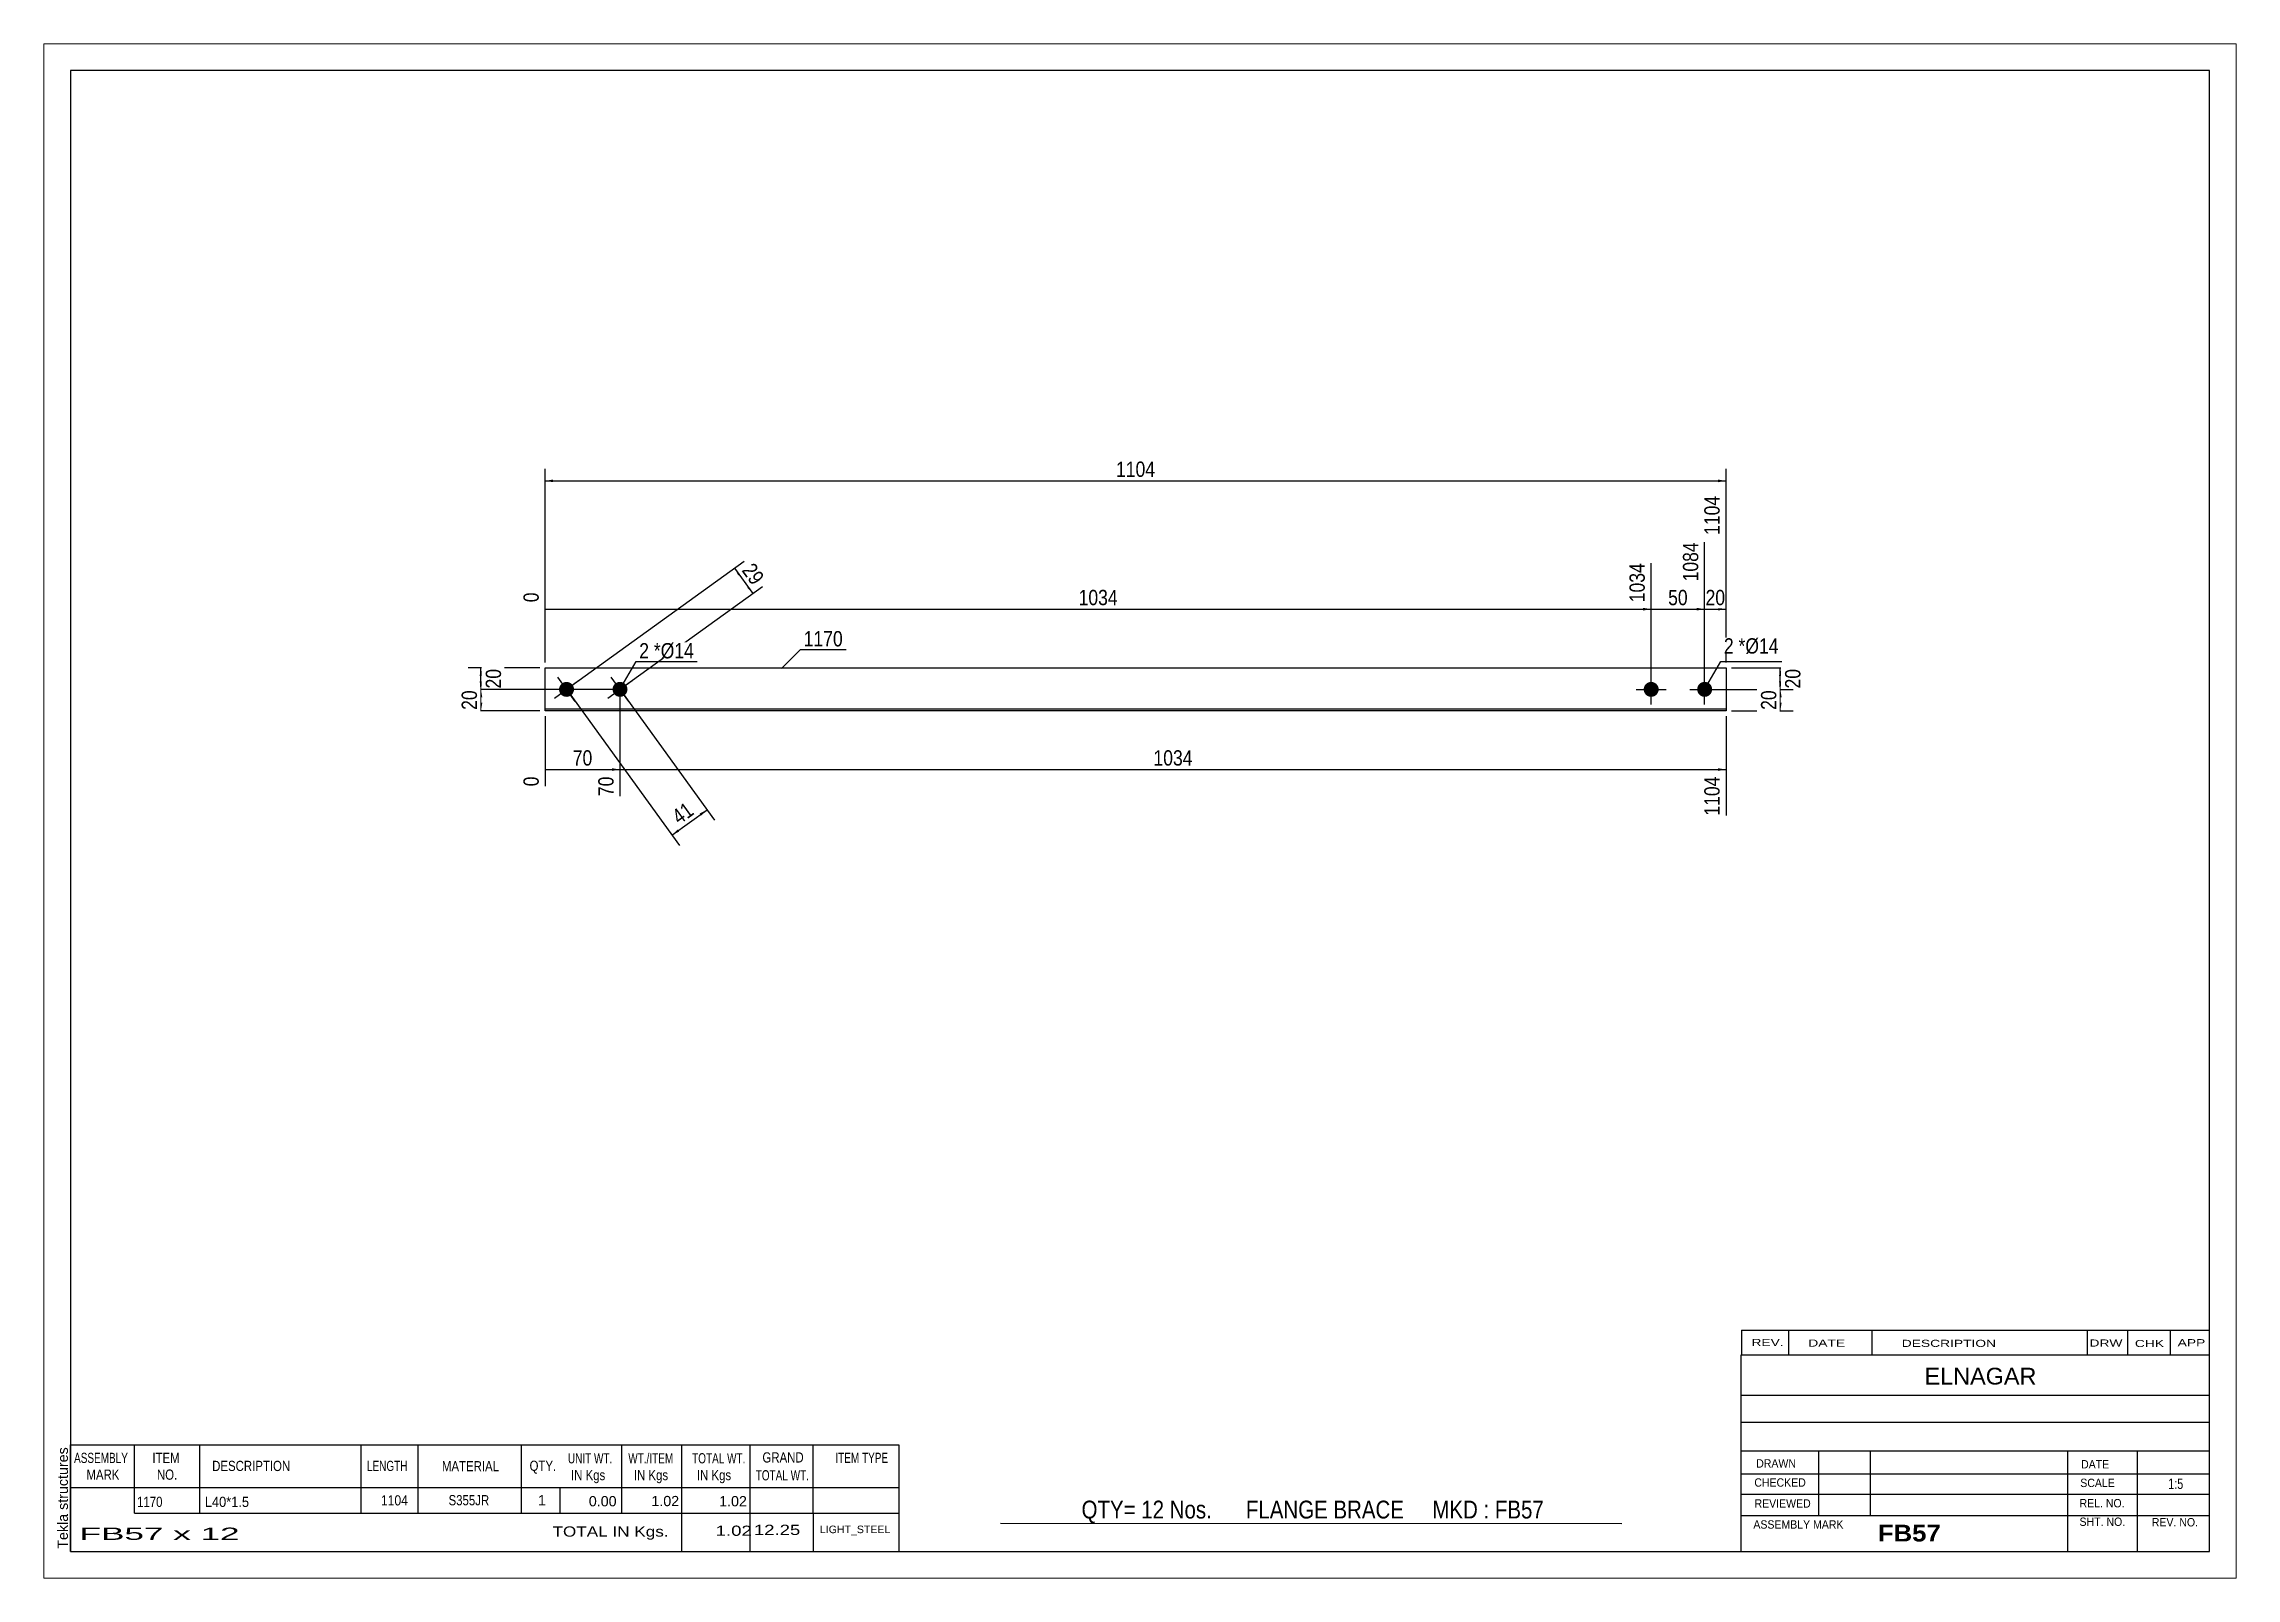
# Paper-space layout 'Layout1' of a CAD drawing. Header units: millimetres. Extents: x 0 to 410, y 0 to 287.
# The model-space entities are those that its viewports show. They can reach past a viewport. Long polylines and large blocks are cut down to what shows.
import ezdxf

# ---------------------------------------------------------------- set-up
doc = ezdxf.new("R2010")
doc.units = ezdxf.units.MM
doc.layers.add('Viewport layer', color=7, linetype='Continuous', plot=False)
doc.styles.add('Arial', font='ARIAL.TTF', dxfattribs={"height": 0.2})
doc.styles.add('Arial Bold', font='ARIALBD.TTF', dxfattribs={"height": 0.2})
doc.styles.add('Arial Narrow', font='ARIALN.TTF', dxfattribs={"height": 0.2})

# ---------------------------------------------------------------- blocks, each defined once
blk = doc.blocks.new('Unknown-627390835-1598')
at = {"color": 5, "linetype": 'Continuous'}
for p, q in [((405, 282), (5, 282)), ((5, 282), (5, 5)), ((405, 5), (405, 282)), ((5, 5), (405, 5))]:
    blk.add_line(p, q, dxfattribs=at)
at = {"color": 174, "linetype": 'Continuous', "style": 'Arial'}
blk.add_text('Tekla structures', height=1.9102, rotation=90, dxfattribs=at).set_placement((4.5, 5.5))
blk = doc.blocks.new('Part-627390835-1227 - 1212')
at = {"color": 2, "linetype": 'Continuous'}
for p, q in [((93.75, 162.25), (93.75, 170.25)), ((93.75, 170.25), (314.6, 170.25)), ((314.6, 170.25), (314.6, 162.25)), ((314.6, 162.55), (93.75, 162.55)), ((314.6, 162.25), (93.75, 162.25))]:
    blk.add_line(p, q, dxfattribs=at)
blk = doc.blocks.new('Bolt-627390835-1228 - 1212')
at = {"linetype": 'Continuous'}
blk.add_hatch(color=3, dxfattribs=at).paths.add_polyline_path([(106.93, 167.39, -1), (108.57, 165.11, -1)])
at = {"color": 3, "linetype": 'Continuous'}
for p, q in [((109.39, 163.98), (106.11, 168.52)), ((105.48, 164.61), (110.02, 167.89))]:
    blk.add_line(p, q, dxfattribs=at)
blk = doc.blocks.new('Bolt-627390835-1229 - 1212')
at = {"linetype": 'Continuous'}
for points in [[(300.6, 167.65, -1), (300.6, 164.85, -1)], [(310.6, 167.65, -1), (310.6, 164.85, -1)]]:
    blk.add_hatch(color=3, dxfattribs=at).paths.add_polyline_path(points)
at = {"color": 3, "linetype": 'Continuous'}
for p, q in [((300.6, 163.45), (300.6, 169.05)), ((310.6, 163.45), (310.6, 169.05)), ((297.8, 166.25), (303.4, 166.25)), ((307.8, 166.25), (313.4, 166.25))]:
    blk.add_line(p, q, dxfattribs=at)
blk = doc.blocks.new('Bolt-627390835-1230 - 1212')
at = {"linetype": 'Continuous'}
blk.add_hatch(color=3, dxfattribs=at).paths.add_polyline_path([(96.93, 167.39, -1), (98.57, 165.11, -1)])
at = {"color": 3, "linetype": 'Continuous'}
for p, q in [((99.39, 163.98), (96.11, 168.52)), ((95.48, 164.61), (100.02, 167.89))]:
    blk.add_line(p, q, dxfattribs=at)
blk = doc.blocks.new('StraightDimension-627390835-1236 - 1212')
at = {"linetype": 'Continuous'}
blk.add_hatch(color=7, dxfattribs=at).paths.add_polyline_path([(313.1, 181.5), (314.6, 181.25), (313.1, 181)])
at = {"color": 7, "linetype": 'Continuous'}
for p, q in [((314.6, 171.25), (314.6, 202.46)), ((310.6, 167.25), (310.6, 193.76)), ((310.6, 181.25), (314.6, 181.25))]:
    blk.add_line(p, q, dxfattribs=at)
at = {"color": 0, "linetype": 'Continuous'}
blk.add_wipeout([(314, 203.06), (309.8, 203.06), (309.8, 194.55), (314, 194.55)], dxfattribs=at)
at = {"color": 0}
blk.add_wipeout([(315.03, 181.4), (315.03, 185.6), (310.17, 185.6), (310.17, 181.4)], dxfattribs=at)
at = {"color": 3, "linetype": 'Continuous', "style": 'Arial Narrow'}
blk.add_text('1104', height=2.863, rotation=90.0002, dxfattribs=at).set_placement((313.4, 195.15))
at = {"color": 3, "style": 'Arial Narrow'}
blk.add_text('20', height=2.863, dxfattribs=at).set_placement((310.77, 182))
blk = doc.blocks.new('StraightDimension-627390835-1237 - 1212')
at = {"linetype": 'Continuous'}
blk.add_hatch(color=7, dxfattribs=at).paths.add_polyline_path([(309.1, 181.5), (310.6, 181.25), (309.1, 181)])
at = {"color": 7, "linetype": 'Continuous'}
for p, q in [((310.6, 167.25), (310.6, 193.76)), ((300.6, 167.25), (300.6, 189.86)), ((300.6, 181.25), (310.6, 181.25))]:
    blk.add_line(p, q, dxfattribs=at)
at = {"color": 0}
blk.add_wipeout([(308.03, 181.4), (308.03, 185.6), (303.17, 185.6), (303.17, 181.4)], dxfattribs=at)
at = {"color": 0, "linetype": 'Continuous'}
blk.add_wipeout([(310, 194.36), (305.8, 194.36), (305.8, 185.85), (310, 185.85)], dxfattribs=at)
at = {"color": 3, "linetype": 'Continuous', "style": 'Arial Narrow'}
blk.add_text('1084', height=2.863, rotation=90.0002, dxfattribs=at).set_placement((309.4, 186.45))
at = {"color": 3, "style": 'Arial Narrow'}
blk.add_text('50', height=2.863, dxfattribs=at).set_placement((303.77, 182))
blk = doc.blocks.new('StraightDimension-627390835-1238 - 1212')
at = {"linetype": 'Continuous'}
blk.add_hatch(color=7, dxfattribs=at).paths.add_polyline_path([(299.1, 181.5), (300.6, 181.25), (299.1, 181)])
at = {"color": 7, "linetype": 'Continuous'}
for p, q in [((300.6, 167.25), (300.6, 189.86)), ((93.75, 171.25), (93.75, 184.38)), ((93.75, 181.25), (300.6, 181.25))]:
    blk.add_line(p, q, dxfattribs=at)
at = {"color": 0, "linetype": 'Continuous'}
for points in [[(300, 190.46), (295.8, 190.46), (295.8, 181.95), (300, 181.95)], [(93.15, 184.98), (88.95, 184.98), (88.95, 181.95), (93.15, 181.95)]]:
    blk.add_wipeout(points, dxfattribs=at)
at = {"color": 0}
blk.add_wipeout([(201.43, 181.4), (201.43, 185.6), (192.92, 185.6), (192.92, 181.4)], dxfattribs=at)
at = {"color": 3, "linetype": 'Continuous', "style": 'Arial Narrow'}
for s, height, p in [('1034', 2.863, (299.4, 182.55)), ('0', 2.86, (92.55, 182.55))]:
    blk.add_text(s, height=height, rotation=90.0002, dxfattribs=at).set_placement(p)
at = {"color": 3, "style": 'Arial Narrow'}
blk.add_text('1034', height=2.863, dxfattribs=at).set_placement((193.52, 182))
blk = doc.blocks.new('StraightDimension-627390835-1251 - 1212')
at = {"linetype": 'Continuous'}
blk.add_hatch(color=7, dxfattribs=at).paths.add_polyline_path([(313.1, 151.5), (314.6, 151.25), (313.1, 151)])
at = {"color": 7, "linetype": 'Continuous'}
for p, q in [((107.75, 165.25), (107.75, 146.29)), ((314.6, 161.25), (314.6, 142.64)), ((107.75, 151.25), (314.6, 151.25))]:
    blk.add_line(p, q, dxfattribs=at)
at = {"color": 0}
blk.add_wipeout([(215.43, 151.4), (215.43, 155.6), (206.92, 155.6), (206.92, 151.4)], dxfattribs=at)
at = {"color": 0, "linetype": 'Continuous'}
blk.add_wipeout([(314, 150.55), (309.8, 150.55), (309.8, 142.04), (314, 142.04)], dxfattribs=at)
at = {"color": 3, "style": 'Arial Narrow'}
blk.add_text('1034', height=2.863, dxfattribs=at).set_placement((207.52, 152))
at = {"color": 3, "linetype": 'Continuous', "style": 'Arial Narrow'}
blk.add_text('1104', height=2.863, rotation=90.0002, dxfattribs=at).set_placement((313.4, 142.64))
blk = doc.blocks.new('StraightDimension-627390835-1252 - 1212')
at = {"linetype": 'Continuous'}
blk.add_hatch(color=7, dxfattribs=at).paths.add_polyline_path([(106.25, 151.5), (107.75, 151.25), (106.25, 151)])
at = {"color": 7, "linetype": 'Continuous'}
for p, q in [((107.75, 165.25), (107.75, 146.29)), ((93.75, 161.25), (93.75, 148.12)), ((93.75, 151.25), (107.75, 151.25))]:
    blk.add_line(p, q, dxfattribs=at)
at = {"color": 0}
blk.add_wipeout([(103.18, 151.4), (103.18, 155.6), (98.32, 155.6), (98.32, 151.4)], dxfattribs=at)
at = {"color": 0, "linetype": 'Continuous'}
blk.add_wipeout([(93.15, 150.55), (88.95, 150.55), (88.95, 147.52), (93.15, 147.52)], dxfattribs=at)
at = {"color": 3, "linetype": 'Continuous', "style": 'Arial Narrow'}
blk.add_text('0', height=2.86, rotation=90.0002, dxfattribs=at).set_placement((92.55, 148.12))
at = {"color": 0, "linetype": 'Continuous'}
blk.add_wipeout([(107.15, 150.55), (102.95, 150.55), (102.95, 145.69), (107.15, 145.69)], dxfattribs=at)
at = {"color": 3, "style": 'Arial Narrow'}
blk.add_text('70', height=2.863, dxfattribs=at).set_placement((98.92, 152))
at = {"color": 3, "linetype": 'Continuous', "style": 'Arial Narrow'}
blk.add_text('70', height=2.863, rotation=90.0002, dxfattribs=at).set_placement((106.55, 146.29))
blk = doc.blocks.new('StraightDimension-627390835-1259 - 1212')
at = {"linetype": 'Continuous'}
for points in [[(95.25, 205), (93.75, 205.25), (95.25, 205.5)], [(313.1, 205.5), (314.6, 205.25), (313.1, 205)]]:
    blk.add_hatch(color=7, dxfattribs=at).paths.add_polyline_path(points)
at = {"color": 7, "linetype": 'Continuous'}
for p, q in [((93.75, 171.25), (93.75, 207.5)), ((93.75, 205.25), (314.6, 205.25)), ((314.6, 171.25), (314.6, 207.5))]:
    blk.add_line(p, q, dxfattribs=at)
at = {"color": 0}
blk.add_wipeout([(208.43, 205.4), (208.43, 209.6), (199.92, 209.6), (199.92, 205.4)], dxfattribs=at)
at = {"color": 3, "style": 'Arial Narrow'}
blk.add_text('1104', height=2.863, dxfattribs=at).set_placement((200.52, 206))
blk = doc.blocks.new('StraightDimension-627390835-1263 - 1212')
at = {"linetype": 'Continuous'}
for points in [[(324.5, 168.75), (324.75, 170.25), (325, 168.75)], [(325, 167.75), (324.75, 166.25), (324.5, 167.75)]]:
    blk.add_hatch(color=7, dxfattribs=at).paths.add_polyline_path(points)
at = {"color": 7, "linetype": 'Continuous'}
for p, q in [((315.6, 170.25), (327, 170.25)), ((324.75, 166.25), (324.75, 170.25)), ((311.6, 166.25), (327, 166.25))]:
    blk.add_line(p, q, dxfattribs=at)
at = {"color": 0}
blk.add_wipeout([(329.1, 170.68), (324.9, 170.68), (324.9, 165.82), (329.1, 165.82)], dxfattribs=at)
at = {"color": 3, "style": 'Arial Narrow'}
blk.add_text('20', height=2.863, rotation=90.0002, dxfattribs=at).set_placement((328.5, 166.42))
blk = doc.blocks.new('StraightDimension-627390835-1264 - 1212')
at = {"linetype": 'Continuous'}
for points in [[(324.5, 164.75), (324.75, 166.25), (325, 164.75)], [(325, 163.75), (324.75, 162.25), (324.5, 163.75)]]:
    blk.add_hatch(color=7, dxfattribs=at).paths.add_polyline_path(points)
at = {"color": 7, "linetype": 'Continuous'}
for p, q in [((311.6, 166.25), (327.15, 166.25)), ((324.75, 162.25), (324.75, 166.25)), ((315.6, 162.25), (327.15, 162.25))]:
    blk.add_line(p, q, dxfattribs=at)
at = {"color": 0}
blk.add_wipeout([(324.6, 166.68), (320.4, 166.68), (320.4, 161.82), (324.6, 161.82)], dxfattribs=at)
at = {"color": 3, "style": 'Arial Narrow'}
blk.add_text('20', height=2.863, rotation=90.0002, dxfattribs=at).set_placement((324, 162.42))
blk = doc.blocks.new('StraightDimension-627390835-1273 - 1212')
at = {"linetype": 'Continuous'}
for points in [[(81.5, 168.75), (81.75, 170.25), (82, 168.75)], [(82, 167.75), (81.75, 166.25), (81.5, 167.75)]]:
    blk.add_hatch(color=7, dxfattribs=at).paths.add_polyline_path(points)
at = {"color": 7, "linetype": 'Continuous'}
for p, q in [((92.75, 170.25), (79.35, 170.25)), ((81.75, 166.25), (81.75, 170.25)), ((106.75, 166.25), (79.35, 166.25))]:
    blk.add_line(p, q, dxfattribs=at)
at = {"color": 0}
blk.add_wipeout([(86.1, 170.68), (81.9, 170.68), (81.9, 165.82), (86.1, 165.82)], dxfattribs=at)
at = {"color": 3, "style": 'Arial Narrow'}
blk.add_text('20', height=2.863, rotation=90.0002, dxfattribs=at).set_placement((85.5, 166.42))
blk = doc.blocks.new('StraightDimension-627390835-1281 - 1212')
at = {"linetype": 'Continuous'}
for points in [[(122.66, 143.03), (124.03, 143.71), (122.96, 142.63)], [(118.82, 139.64), (117.45, 138.96), (118.52, 140.04)]]:
    blk.add_hatch(color=7, dxfattribs=at).paths.add_polyline_path(points)
at = {"color": 7, "linetype": 'Continuous'}
for p, q in [((98.34, 165.44), (118.86, 137.02)), ((108.34, 165.44), (125.43, 141.76)), ((117.45, 138.96), (124.03, 143.71))]:
    blk.add_line(p, q, dxfattribs=at)
at = {"color": 0}
blk.add_wipeout([(122.62, 142.88), (120.16, 146.28), (116.22, 143.44), (118.68, 140.03)], dxfattribs=at)
at = {"color": 3, "style": 'Arial Narrow'}
blk.add_text('41', height=2.863, rotation=35.8328, dxfattribs=at).set_placement((118.82, 140.87))
blk = doc.blocks.new('StraightDimension-627390835-1274 - 1212')
at = {"linetype": 'Continuous'}
for points in [[(81.5, 164.75), (81.75, 166.25), (82, 164.75)], [(82, 163.75), (81.75, 162.25), (81.5, 163.75)]]:
    blk.add_hatch(color=7, dxfattribs=at).paths.add_polyline_path(points)
at = {"color": 7, "linetype": 'Continuous'}
for p, q in [((106.75, 166.25), (79.5, 166.25)), ((81.75, 162.25), (81.75, 166.25)), ((92.75, 162.25), (79.5, 162.25))]:
    blk.add_line(p, q, dxfattribs=at)
at = {"color": 0}
blk.add_wipeout([(81.6, 166.68), (77.4, 166.68), (77.4, 161.82), (81.6, 161.82)], dxfattribs=at)
at = {"color": 3, "style": 'Arial Narrow'}
blk.add_text('20', height=2.863, rotation=90.0002, dxfattribs=at).set_placement((81, 162.42))
blk = doc.blocks.new('StraightDimension-627390835-1287 - 1212')
at = {"linetype": 'Continuous'}
for points in [[(129.85, 187.58), (129.17, 188.94), (130.25, 187.87)], [(131.92, 185.55), (132.6, 184.19), (131.52, 185.26)]]:
    blk.add_hatch(color=7, dxfattribs=at).paths.add_polyline_path(points)
at = {"color": 7, "linetype": 'Continuous'}
for p, q in [((98.56, 166.84), (131, 190.26)), ((129.17, 188.94), (132.6, 184.19)), ((108.56, 166.84), (134.42, 185.51))]:
    blk.add_line(p, q, dxfattribs=at)
at = {"color": 0}
blk.add_wipeout([(132.43, 184.68), (135.83, 187.14), (132.99, 191.08), (129.59, 188.62)], dxfattribs=at)
at = {"color": 3, "style": 'Arial Narrow'}
blk.add_text('29', height=2.863, rotation=-54.1674, dxfattribs=at).set_placement((130.42, 188.49))
blk = doc.blocks.new('CBS_REVISION-627390835-1614')
at = {"color": 7, "linetype": 'Continuous'}
for p, q in [((317.49, 46.38), (404.99, 46.38)), ((317.49, 46.38), (317.49, 41.75)), ((326.29, 46.38), (326.29, 41.75)), ((341.88, 46.38), (341.88, 41.81)), ((382.14, 46.38), (382.14, 41.75)), ((389.68, 46.38), (389.68, 41.75)), ((397.63, 46.38), (397.63, 41.75)), ((317.49, 41.75), (404.99, 41.75))]:
    blk.add_line(p, q, dxfattribs=at)
at = {"color": 7, "style": 'Arial Narrow', "width": 1.7}
for s, height, p in [('REV.', 1.326, (319.35, 43.43)), ('DATE', 1.326, (329.98, 43.31)), ('DESCRIPTION', 1.3257, (347.46, 43.26)), ('DRW', 1.326, (382.57, 43.32)), ('CHK', 1.326, (391.06, 43.23)), ('APP', 1.326, (399.06, 43.38))]:
    blk.add_text(s, height=height, dxfattribs=at).set_placement(p)
blk = doc.blocks.new('CBS_BOM-627390835-1611')
at = {"color": 7, "linetype": 'Continuous'}
for p, q in [((4.97, 16.97), (4.97, 24.97)), ((4.97, 24.97), (159.89, 24.97)), ((16.97, 16.97), (16.97, 24.97)), ((29.16, 16.97), (29.16, 24.97)), ((59.32, 16.97), (59.32, 24.97)), ((70, 16.97), (70, 24.97)), ((89.32, 16.97), (89.32, 24.97)), ((108.12, 16.97), (108.12, 24.97)), ((119.33, 16.97), (119.33, 24.97)), ((132.12, 16.97), (132.12, 24.97)), ((143.87, 16.97), (143.87, 24.97)), ((159.89, 24.96), (159.89, 16.98)), ((4.97, 16.97), (159.89, 16.97)), ((4.97, 12.17), (4.97, 16.97)), ((16.97, 12.17), (16.97, 16.97)), ((29.16, 12.17), (29.16, 16.97)), ((59.32, 12.17), (59.32, 16.97)), ((70, 12.17), (70, 16.97)), ((89.32, 12.17), (89.32, 16.97)), ((96.58, 12.17), (96.58, 16.97)), ((108.12, 12.17), (108.12, 16.97)), ((119.33, 12.17), (119.33, 16.97)), ((132.12, 12.17), (132.12, 16.97)), ((143.89, 12.17), (143.89, 16.97)), ((159.89, 16.97), (159.89, 12.17)), ((4.97, 4.97), (4.97, 12.15)), ((16.97, 12.17), (159.89, 12.17)), ((119.33, 4.97), (119.33, 12.15)), ((132.12, 4.97), (132.12, 12.15)), ((143.93, 4.97), (143.93, 12.15)), ((159.89, 12.17), (159.89, 4.97)), ((4.97, 4.97), (159.89, 4.97))]:
    blk.add_line(p, q, dxfattribs=at)
at = {"color": 3, "linetype": 'Continuous', "style": 'Arial'}
for s, height, width, p in [('ASSEMBLY', 1.91, 0.7, (5.65, 21.54)), ('ITEM', 1.91, 0.8, (20.3, 21.54)), ('DESCRIPTION', 1.9102, 0.8, (31.48, 20.04)), ('LENGTH', 1.91, 0.7, (60.43, 20.04)), ('MATERIAL', 1.91, 0.8, (74.45, 19.99)), ('QTY.', 1.91, 0.8, (90.84, 20.07)), ('UNIT WT.', 1.91, 0.7, (98.01, 21.47)), ('WT./ITEM', 1.91, 0.7, (109.3, 21.47)), ('TOTAL WT.', 1.91, 0.7, (121.24, 21.47)), ('GRAND', 1.91, 0.8, (134.39, 21.63)), ('ITEM TYPE', 1.91, 0.7, (148.03, 21.55)), ('MARK', 1.91, 0.8, (7.97, 18.41)), ('NO.', 1.91, 0.8, (21.15, 18.41)), ('IN Kgs', 1.91, 0.8, (98.59, 18.33)), ('IN Kgs', 1.91, 0.8, (110.34, 18.33)), ('IN Kgs', 1.91, 0.8, (122.13, 18.33)), ('TOTAL WT.', 1.91, 0.7, (133.13, 18.29))]:
    blk.add_text(s, height=height, dxfattribs=dict(at, width=width)).set_placement(p)
at = {"color": 7, "linetype": 'Continuous', "style": 'Arial'}
for s, width, p in [('1170', 0.8, (17.43, 13.32)), ('L40*1.5', 0.9, (30.1, 13.32)), ('1104', 0.85, (63.04, 13.6)), ('S355JR', 0.8, (75.69, 13.63))]:
    blk.add_text(s, height=1.91, dxfattribs=dict(at, width=width)).set_placement(p)
for s, p in [('1', (92.41, 13.63)), ('0.00', (101.92, 13.44)), ('1.02', (113.62, 13.47)), ('1.02', (126.29, 13.44))]:
    blk.add_text(s, height=1.91, dxfattribs=at).set_placement(p)
at = {"color": 6, "linetype": 'Continuous', "style": 'Arial'}
for s, height, width, p in [('FB57 x 12', 2.292, 2.05, (6.69, 7.16)), ('TOTAL IN Kgs.', 1.9102, 1.2, (95.13, 7.77)), ('1.02', 1.91, 1.3, (125.65, 7.92)), ('12.25', 1.91, 1.3, (132.79, 8.08))]:
    blk.add_text(s, height=height, dxfattribs=dict(at, width=width)).set_placement(p)
blk.add_text('LIGHT_STEEL', height=1.4135, dxfattribs=at).set_placement((145.14, 8.42))
blk = doc.blocks.new('CBS_CALLOFF-627390835-1612')
at = {"color": 7, "linetype": 'Continuous'}
blk.add_line((178.88, 10.27), (295.11, 10.25), dxfattribs=at)
at = {"color": 3, "linetype": 'Continuous', "style": 'Arial Narrow'}
blk.add_text('QTY= 12 Nos.      FLANGE BRACE     MKD : FB57', height=3.3405, dxfattribs=at).set_placement((194.07, 11.16))
blk = doc.blocks.new('CBS_NAME_BLOG-627390835-1613')
at = {"color": 7, "linetype": 'Continuous'}
for p, q in [((317.41, 41.75), (404.93, 41.75)), ((317.41, 5.04), (317.41, 41.75)), ((317.41, 34.21), (404.93, 34.21)), ((317.48, 29.16), (405, 29.16)), ((317.41, 23.79), (404.93, 23.79)), ((331.93, 11.68), (331.93, 23.78)), ((341.62, 11.71), (341.62, 23.78)), ((378.53, 5.04), (378.53, 23.77)), ((391.58, 5.04), (391.58, 23.78)), ((317.42, 19.49), (405, 19.51)), ((317.41, 15.74), (404.93, 15.74)), ((317.41, 11.7), (404.93, 11.7)), ((317.41, 5), (405, 5))]:
    blk.add_line(p, q, dxfattribs=at)
at = {"color": 3, "linetype": 'Continuous', "style": 'Arial'}
blk.add_text('ELNAGAR', height=3.133, dxfattribs=at).set_placement((351.73, 36.22))
at = {"color": 3, "linetype": 'Continuous'}
for s, height, style, width, p in [('DRAWN', 1.566, 'Arial', 0.9, (320.24, 20.68)), ('DATE', 1.566, 'Arial', 0.9, (381, 20.52)), ('CHECKED', 1.566, 'Arial', 0.9, (319.89, 17.11)), ('SCALE', 1.566, 'Arial', 0.9, (380.85, 17.04)), ('1:5', 1.957, 'Arial Narrow', 0.9, (397.3, 16.68)), ('REVIEWED', 1.566, 'Arial', 0.9, (319.93, 13.19)), ('REL. NO.', 1.566, 'Arial', 0.9, (380.71, 13.24)), ('ASSEMBLY MARK', 1.5663, 'Arial', 0.9, (319.71, 9.26)), ('FB57', 3.131, 'Arial Bold', 1.1, (342.99, 6.86)), ('SHT. NO.', 1.566, 'Arial', 0.9, (380.71, 9.77)), ('REV. NO.', 1.566, 'Arial', 0.9, (394.23, 9.68))]:
    blk.add_text(s, height=height, dxfattribs=dict(at, style=style, width=width)).set_placement(p)
blk = doc.blocks.new('Mark-627390835-1292 - 1212')
at = {"color": 0}
blk.add_wipeout([(149.43, 174.29), (149.43, 177.29), (142.11, 177.29), (142.11, 174.29)], dxfattribs=at)
blk.add_wipeout([(149.43, 174.29), (149.43, 177.29), (142.11, 177.29), (142.11, 174.29)], dxfattribs=at)
at = {"color": 7, "linetype": 'Continuous'}
for p, q in [((137.98, 170.15), (141.51, 173.69)), ((141.51, 173.69), (150.03, 173.69))]:
    blk.add_line(p, q, dxfattribs=at)
at = {"color": 3, "style": 'Arial Narrow'}
blk.add_text('1170', height=2.863, dxfattribs=at).set_placement((142.11, 174.29))
blk = doc.blocks.new('MarkSet-627390835-1297 - 1212')
at = {"color": 0}
blk.add_wipeout([(113.18, 172.05), (113.18, 175.05), (111.35, 175.05), (111.35, 172.05)], dxfattribs=at)
blk.add_wipeout([(113.18, 172.05), (113.18, 175.05), (111.35, 175.05), (111.35, 172.05)], dxfattribs=at)
at = {"color": 7, "linetype": 'Continuous'}
blk.add_line((107.75, 166.25), (110.75, 171.45), dxfattribs=at)
at = {"color": 0}
blk.add_wipeout([(115.36, 172.05), (115.36, 175.05), (114.08, 175.05), (114.08, 172.05)], dxfattribs=at)
blk.add_wipeout([(115.36, 172.05), (115.36, 175.05), (114.08, 175.05), (114.08, 172.05)], dxfattribs=at)
at = {"color": 3, "style": 'Arial Narrow'}
blk.add_text('2', height=2.86, dxfattribs=at).set_placement((111.35, 172.05))
at = {"color": 0}
blk.add_wipeout([(121.57, 172.05), (121.57, 175.05), (115.36, 175.05), (115.36, 172.05)], dxfattribs=at)
blk.add_wipeout([(121.57, 172.05), (121.57, 175.05), (115.36, 175.05), (115.36, 172.05)], dxfattribs=at)
at = {"color": 7, "linetype": 'Continuous'}
blk.add_line((110.75, 171.45), (122.17, 171.45), dxfattribs=at)
at = {"color": 3, "style": 'Arial Narrow'}
for s, height, p in [('*', 2.86, (114.08, 172.05)), ('Ø14', 2.863, (115.36, 172.05))]:
    blk.add_text(s, height=height, dxfattribs=at).set_placement(p)
blk = doc.blocks.new('Mark-627390835-1300 - 1212')
at = {"color": 0}
blk.add_wipeout([(316.03, 172.95), (316.03, 175.95), (314.2, 175.95), (314.2, 172.95)], dxfattribs=at)
blk.add_wipeout([(316.03, 172.95), (316.03, 175.95), (314.2, 175.95), (314.2, 172.95)], dxfattribs=at)
at = {"color": 7, "linetype": 'Continuous'}
blk.add_line((310.6, 166.25), (313.6, 171.45), dxfattribs=at)
at = {"color": 0}
blk.add_wipeout([(318.21, 172.95), (318.21, 175.95), (316.93, 175.95), (316.93, 172.95)], dxfattribs=at)
blk.add_wipeout([(318.21, 172.95), (318.21, 175.95), (316.93, 175.95), (316.93, 172.95)], dxfattribs=at)
at = {"color": 3, "style": 'Arial Narrow'}
blk.add_text('2', height=2.86, dxfattribs=at).set_placement((314.2, 172.95))
at = {"color": 0}
blk.add_wipeout([(324.42, 172.95), (324.42, 175.95), (318.21, 175.95), (318.21, 172.95)], dxfattribs=at)
blk.add_wipeout([(324.42, 172.95), (324.42, 175.95), (318.21, 175.95), (318.21, 172.95)], dxfattribs=at)
at = {"color": 7, "linetype": 'Continuous'}
blk.add_line((313.6, 171.45), (325.02, 171.45), dxfattribs=at)
at = {"color": 3, "style": 'Arial Narrow'}
for s, height, p in [('*', 2.86, (316.93, 172.95)), ('Ø14', 2.863, (318.21, 172.95))]:
    blk.add_text(s, height=height, dxfattribs=at).set_placement(p)

msp = doc.modelspace()

# ---------------------------------------------------------------- block references
for name in ['Unknown-627390835-1598', 'Part-627390835-1227 - 1212', 'Bolt-627390835-1230 - 1212', 'Bolt-627390835-1228 - 1212', 'Bolt-627390835-1229 - 1212', 'CBS_REVISION-627390835-1614', 'CBS_NAME_BLOG-627390835-1613', 'CBS_BOM-627390835-1611', 'CBS_CALLOFF-627390835-1612']:
    msp.add_blockref(name, (0, 0))

# ---------------------------------------------------------------- next in the draw order: block references
msp.add_blockref('StraightDimension-627390835-1236 - 1212', (0, 0))

# ---------------------------------------------------------------- next in the draw order: block references
msp.add_blockref('StraightDimension-627390835-1237 - 1212', (0, 0))

# ---------------------------------------------------------------- next in the draw order: block references
msp.add_blockref('StraightDimension-627390835-1238 - 1212', (0, 0))

# ---------------------------------------------------------------- next in the draw order: block references
for name in ['StraightDimension-627390835-1259 - 1212', 'StraightDimension-627390835-1251 - 1212']:
    msp.add_blockref(name, (0, 0))

# ---------------------------------------------------------------- next in the draw order: block references
for name in ['Mark-627390835-1292 - 1212', 'StraightDimension-627390835-1263 - 1212', 'StraightDimension-627390835-1252 - 1212']:
    msp.add_blockref(name, (0, 0))

# ---------------------------------------------------------------- next in the draw order: block references
for name in ['StraightDimension-627390835-1273 - 1212', 'StraightDimension-627390835-1264 - 1212']:
    msp.add_blockref(name, (0, 0))

# ---------------------------------------------------------------- next in the draw order: block references
for name in ['Mark-627390835-1300 - 1212', 'StraightDimension-627390835-1281 - 1212']:
    msp.add_blockref(name, (0, 0))

# ---------------------------------------------------------------- next in the draw order: block references
msp.add_blockref('StraightDimension-627390835-1274 - 1212', (0, 0))

# ---------------------------------------------------------------- next in the draw order: block references
msp.add_blockref('StraightDimension-627390835-1287 - 1212', (0, 0))

# ---------------------------------------------------------------- next in the draw order: block references
msp.add_blockref('MarkSet-627390835-1297 - 1212', (0, 0))

psp = doc.layouts.get("Layout1")

# ---------------------------------------------------------------- viewports
at = {"layer": 'Viewport layer', "view_target_point": (205, 143.5)}
psp.add_viewport(center=(205, 143.5), size=(410, 287), view_center_point=(0, 0), view_height=287, dxfattribs=at)

doc.saveas('drawing.dxf')
